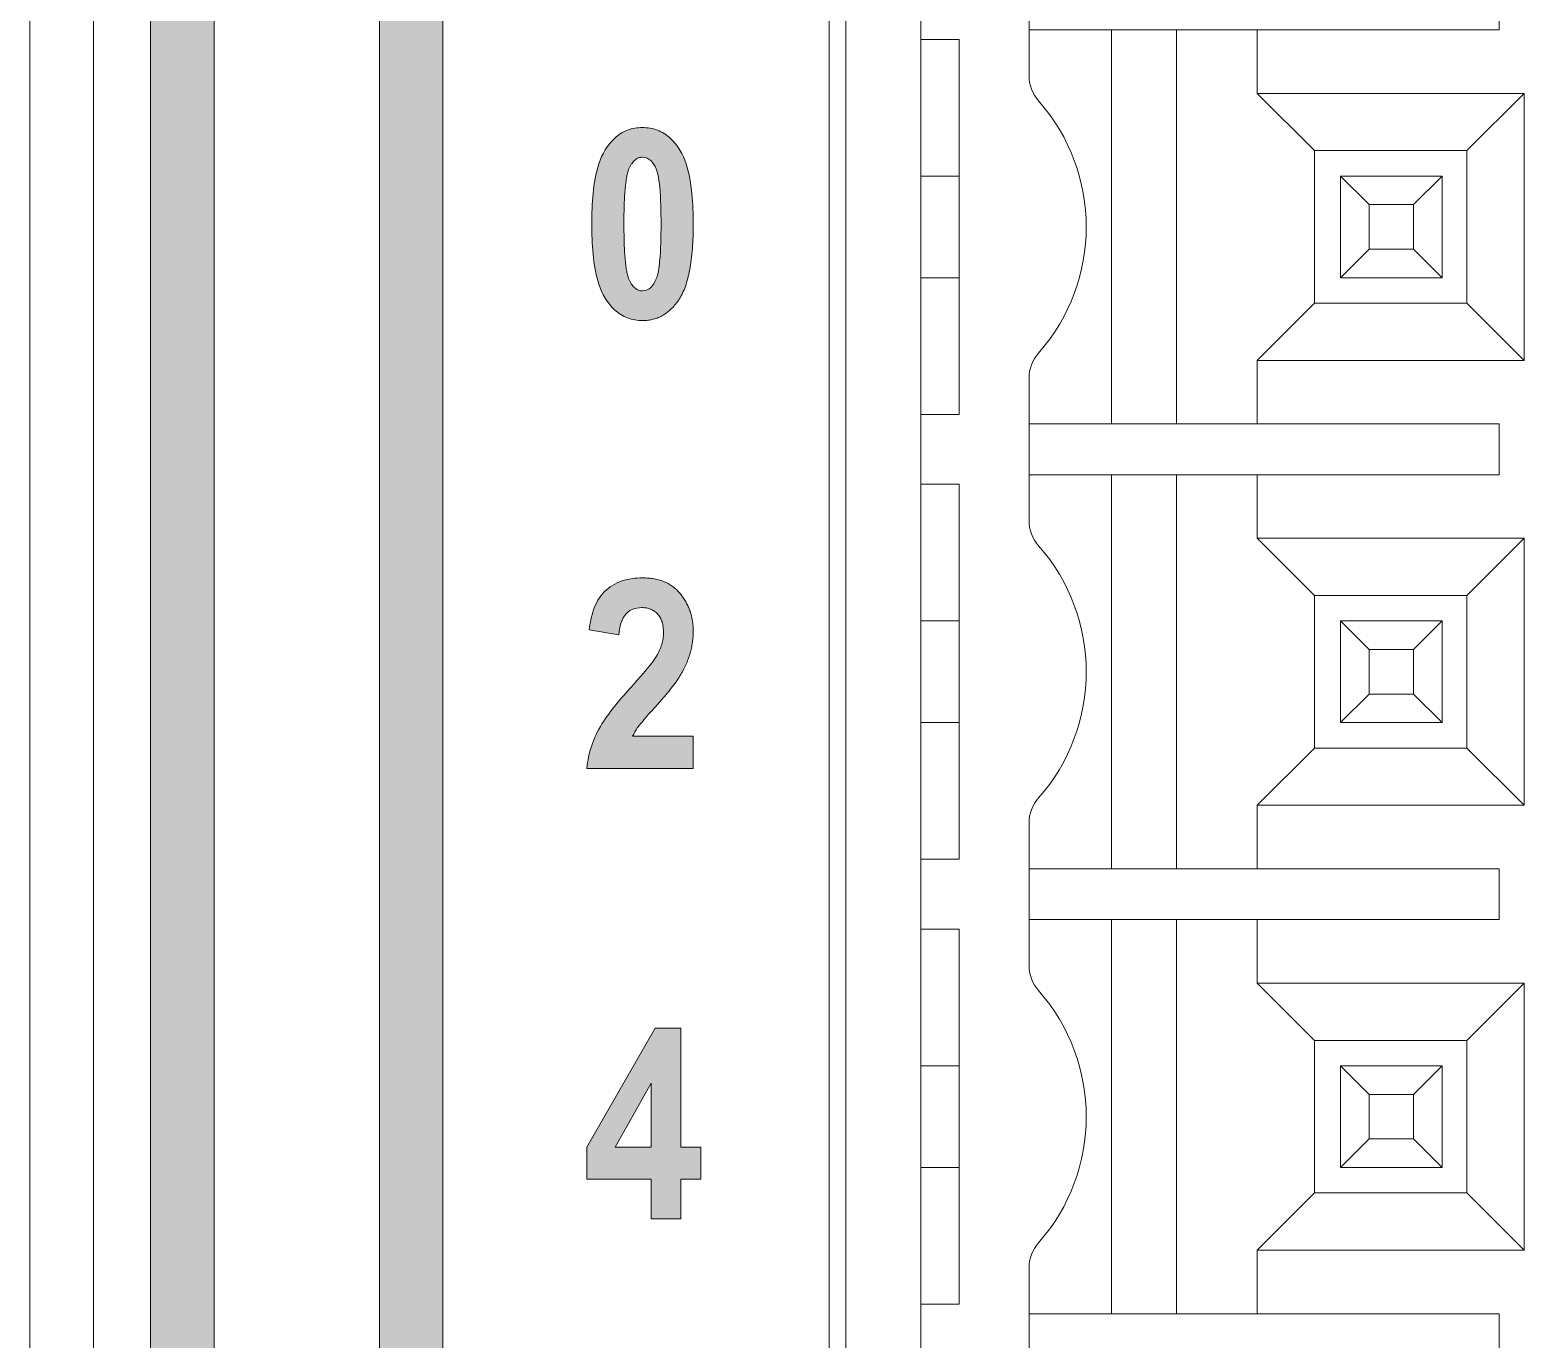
# Model space of a CAD drawing. Extents: x 222 to 1672, y 144 to 807.
# Drawn here: x 446.96 to 458.72, y 410.39 to 420.69 of the extents above; entities that cross this region are included whole.
import ezdxf

# ---------------------------------------------------------------- set-up
doc = ezdxf.new("R2010")
doc.units = 0
doc.header["$LTSCALE"] = 2
doc.header["$MEASUREMENT"] = 0
doc.layers.get('0').update_dxf_attribs({"linetype": 'CONTINUOUS'})
doc.layers.add('DIM', color=7, linetype='CONTINUOUS')

msp = doc.modelspace()

# ---------------------------------------------------------------- hatches: boundary and pattern name
at = {"layer": 'DIM', "lineweight": 5}
for points in [[(450.21272, 393.826), (450.21272, 463.32772), (452.46272, 465.57772), (452.46272, 466.28483), (449.71272, 463.53483), (449.71272, 393.61889), (452.46272, 390.86889), (452.46272, 391.576)], [(448.41272, 393.08042), (448.41272, 464.07331), (448.90462, 464.56521), (448.90462, 465.27231), (447.91272, 464.28042), (447.91272, 392.87331), (448.90462, 391.88141), (448.90462, 392.58852)]]:
    msp.add_hatch(color=256, dxfattribs=at).paths.add_polyline_path(points, flags=0)
h = msp.add_hatch(color=256, dxfattribs=at)
edge = h.paths.add_edge_path(flags=0)
edge.add_spline(control_points=[(451.78333, 418.39985), (451.79788, 418.40037), (451.82639, 418.40138), (451.86802, 418.40966), (451.90765, 418.42264), (451.94504, 418.44151), (451.98029, 418.46549), (452.01345, 418.49471), (452.04411, 418.52945), (452.07321, 418.56939), (452.09919, 418.61621), (452.12172, 418.67061), (452.14018, 418.73293), (452.15562, 418.80302), (452.16762, 418.88089), (452.17587, 418.96667), (452.18107, 419.06019), (452.18173, 419.12519), (452.18207, 419.15898)], knot_values=[0, 0, 0, 0, 0.09115378, 0.17861642, 0.26512291, 0.35189799, 0.44029959, 0.53180567, 0.62822424, 0.73028311, 0.84107532, 0.96312415, 1.09876638, 1.24802084, 1.41285907, 1.59251102, 1.78811758, 2, 2, 2, 2], weights=[1, 1, 1, 1, 1, 1, 1, 1, 1, 1, 1, 1, 1, 1, 1, 1, 1, 1, 1], degree=3, periodic=0)
edge.add_spline(control_points=[(452.18207, 419.15898), (452.18127, 419.23886), (452.17911, 419.31862), (452.16347, 419.47717), (452.15052, 419.55701), (452.10118, 419.70843), (452.0607, 419.78013), (451.97133, 419.86191), (451.93778, 419.88374), (451.86214, 419.91271), (451.82236, 419.91785), (451.78211, 419.91933)], knot_values=[0, 0, 0, 0, 0.5, 0.5, 1, 1, 1.5, 1.5, 1.75, 1.75, 2, 2, 2, 2], weights=[1, 1, 1, 1, 1, 1, 1, 1, 1, 1, 1, 1], degree=3, periodic=0)
edge.add_spline(control_points=[(451.78211, 419.91933), (451.74196, 419.9179), (451.7016, 419.91239), (451.62736, 419.88378), (451.59309, 419.86131), (451.50573, 419.78129), (451.46462, 419.70952), (451.39023, 419.48225), (451.38499, 419.32124), (451.38337, 419.16202)], knot_values=[0, 0, 0, 0, 0.25, 0.25, 0.5, 0.5, 1, 1, 2, 2, 2, 2], weights=[1, 1, 1, 1, 1, 1, 1, 1, 1, 1], degree=3, periodic=0)
edge.add_spline(control_points=[(451.38337, 419.16202), (451.38336, 419.08184), (451.3861, 419.00187), (451.40156, 418.84274), (451.4151, 418.76289), (451.46281, 418.61047), (451.50372, 418.5387), (451.59382, 418.45701), (451.62736, 418.43527), (451.70327, 418.40618), (451.74305, 418.40143), (451.78333, 418.39985)], knot_values=[0, 0, 0, 0, 0.5, 0.5, 1, 1, 1.5, 1.5, 1.75, 1.75, 2, 2, 2, 2], weights=[1, 1, 1, 1, 1, 1, 1, 1, 1, 1, 1, 1], degree=3, periodic=0)
edge = h.paths.add_edge_path(flags=0)
edge.add_spline(control_points=[(451.78272, 418.63362), (451.77732, 418.63393), (451.76654, 418.63455), (451.75087, 418.63899), (451.73594, 418.64605), (451.72219, 418.65637), (451.70925, 418.66943), (451.69714, 418.68532), (451.68597, 418.70406), (451.67502, 418.72611), (451.66594, 418.75397), (451.65788, 418.78867), (451.65147, 418.83123), (451.64619, 418.88161), (451.64156, 418.93986), (451.63877, 419.00595), (451.63691, 419.07983), (451.63672, 419.13169), (451.63662, 419.15898)], knot_values=[0, 0, 0, 0, 0.05525057, 0.11013929, 0.16538011, 0.22329579, 0.28494126, 0.35302964, 0.42707464, 0.50784086, 0.60433351, 0.72592216, 0.8719798, 1.04424192, 1.24411735, 1.46957098, 1.72080918, 2, 2, 2, 2], weights=[1, 1, 1, 1, 1, 1, 1, 1, 1, 1, 1, 1, 1, 1, 1, 1, 1, 1, 1], degree=3, periodic=0)
edge.add_spline(control_points=[(451.63662, 419.15898), (451.63672, 419.18627), (451.63691, 419.23823), (451.63876, 419.31221), (451.64156, 419.3784), (451.64618, 419.43665), (451.65149, 419.48714), (451.6579, 419.52989), (451.66588, 419.56482), (451.6751, 419.59283), (451.68591, 419.61504), (451.69703, 419.63385), (451.70946, 419.64946), (451.72208, 419.66283), (451.73596, 419.67311), (451.75087, 419.68019), (451.76654, 419.68463), (451.77732, 419.68525), (451.78272, 419.68556)], knot_values=[0, 0, 0, 0, 0.27864381, 0.53042527, 0.75543718, 0.954921, 1.12684561, 1.27364026, 1.39599885, 1.49230245, 1.57384342, 1.64774334, 1.71488027, 1.7771417, 1.83494391, 1.8900765, 1.94485768, 2, 2, 2, 2], weights=[1, 1, 1, 1, 1, 1, 1, 1, 1, 1, 1, 1, 1, 1, 1, 1, 1, 1, 1], degree=3, periodic=0)
edge.add_spline(control_points=[(451.78272, 419.68556), (451.8079, 419.68417), (451.83258, 419.6743), (451.86696, 419.63881), (451.87996, 419.61692), (451.90851, 419.54861), (451.91329, 419.50001), (451.92732, 419.35425), (451.92845, 419.25657), (451.92883, 419.15898)], knot_values=[0, 0, 0, 0, 0.25, 0.25, 0.5, 0.5, 1, 1, 2, 2, 2, 2], weights=[1, 1, 1, 1, 1, 1, 1, 1, 1, 1], degree=3, periodic=0)
edge.add_spline(control_points=[(451.92883, 419.15898), (451.92845, 419.0611), (451.92728, 418.96301), (451.91306, 418.81709), (451.90775, 418.76731), (451.87859, 418.70025), (451.86595, 418.67879), (451.83118, 418.64397), (451.80718, 418.63497), (451.78272, 418.63362)], knot_values=[0, 0, 0, 0, 1, 1, 1.5, 1.5, 1.75, 1.75, 2, 2, 2, 2], weights=[1, 1, 1, 1, 1, 1, 1, 1, 1, 1], degree=3, periodic=0)
h = msp.add_hatch(color=256, dxfattribs=at)
edge = h.paths.add_edge_path(flags=0)
edge.add_spline(control_points=[(451.89382, 415.76097), (451.86667, 415.71689), (451.83344, 415.67744), (451.76687, 415.59863), (451.73254, 415.56013), (451.6981, 415.52172)], knot_values=[0, 0, 0, 0, 1, 1, 2, 2, 2, 2], weights=[1, 1, 1, 1, 1, 1], degree=3, periodic=0)
edge.add_spline(control_points=[(451.6981, 415.52172), (451.61438, 415.42804), (451.53051, 415.33329), (451.43081, 415.17396), (451.40277, 415.11696), (451.36313, 414.99928), (451.35177, 414.93811), (451.34441, 414.87582)], knot_values=[0, 0, 0, 0, 1, 1, 1.5, 1.5, 2, 2, 2, 2], weights=[1, 1, 1, 1, 1, 1, 1, 1], degree=3, periodic=0)
edge.add_line((451.34441, 414.87582), (452.18207, 414.87582))
edge.add_line((452.18207, 414.87582), (452.18207, 415.12907))
edge.add_line((452.18207, 415.12907), (451.70389, 415.12907))
edge.add_spline(control_points=[(451.70389, 415.12907), (451.71641, 415.15261), (451.72928, 415.17591), (451.76002, 415.21904), (451.7771, 415.23942), (451.8291, 415.30003), (451.86446, 415.33983), (451.90021, 415.37927)], knot_values=[0, 0, 0, 0, 0.5, 0.5, 1, 1, 2, 2, 2, 2], weights=[1, 1, 1, 1, 1, 1, 1, 1], degree=3, periodic=0)
edge.add_spline(control_points=[(451.90021, 415.37927), (451.91019, 415.39041), (451.92957, 415.41204), (451.95727, 415.444), (451.98284, 415.47445), (452.00635, 415.50323), (452.02725, 415.5307), (452.04633, 415.55632), (452.06308, 415.58053), (452.08189, 415.61081), (452.10288, 415.64726), (452.1242, 415.69126), (452.14219, 415.73508), (452.15697, 415.77886), (452.16835, 415.8229), (452.17615, 415.86759), (452.18129, 415.91294), (452.18181, 415.94348), (452.18207, 415.95882)], knot_values=[0, 0, 0, 0, 0.1356094, 0.26350807, 0.38372302, 0.49628678, 0.60067639, 0.69677854, 0.78614213, 0.86761474, 1.02014997, 1.16753217, 1.31077736, 1.44962524, 1.58648165, 1.72298781, 1.86092957, 2, 2, 2, 2], weights=[1, 1, 1, 1, 1, 1, 1, 1, 1, 1, 1, 1, 1, 1, 1, 1, 1, 1, 1], degree=3, periodic=0)
edge.add_spline(control_points=[(452.18207, 415.95882), (452.18182, 415.97233), (452.18133, 415.99894), (452.17616, 416.03821), (452.16836, 416.07631), (452.15725, 416.11333), (452.14344, 416.14933), (452.12575, 416.18388), (452.10541, 416.2175), (452.08187, 416.24946), (452.05551, 416.2793), (452.02563, 416.3052), (451.99253, 416.32707), (451.9566, 416.34509), (451.91736, 416.35874), (451.87538, 416.36882), (451.83016, 416.37453), (451.79907, 416.37538), (451.78303, 416.37582)], knot_values=[0, 0, 0, 0, 0.12479534, 0.24574837, 0.36546298, 0.48383345, 0.60258581, 0.7212567, 0.84202422, 0.9654239, 1.08759917, 1.20923716, 1.32964378, 1.45334588, 1.57968162, 1.71272532, 1.85170621, 2, 2, 2, 2], weights=[1, 1, 1, 1, 1, 1, 1, 1, 1, 1, 1, 1, 1, 1, 1, 1, 1, 1, 1], degree=3, periodic=0)
edge.add_spline(control_points=[(451.78303, 416.37582), (451.72801, 416.37474), (451.6726, 416.36883), (451.56902, 416.33352), (451.52103, 416.30461), (451.44329, 416.22621), (451.41635, 416.17706), (451.37968, 416.07452), (451.37011, 416.02105), (451.36389, 415.96673)], knot_values=[0, 0, 0, 0, 0.5, 0.5, 1, 1, 1.5, 1.5, 2, 2, 2, 2], weights=[1, 1, 1, 1, 1, 1, 1, 1, 1, 1], degree=3, periodic=0)
edge.add_line((451.36389, 415.96673), (451.59766, 415.92777))
edge.add_spline(control_points=[(451.59766, 415.92777), (451.6024, 415.98023), (451.61022, 416.03457), (451.65631, 416.0991), (451.67692, 416.11682), (451.72512, 416.13805), (451.75161, 416.14091), (451.77785, 416.14206)], knot_values=[0, 0, 0, 0, 1, 1, 1.5, 1.5, 2, 2, 2, 2], weights=[1, 1, 1, 1, 1, 1, 1, 1], degree=3, periodic=0)
edge.add_spline(control_points=[(451.77785, 416.14206), (451.78999, 416.14154), (451.81356, 416.14054), (451.84697, 416.13081), (451.87676, 416.11499), (451.90232, 416.09263), (451.92352, 416.06422), (451.93795, 416.02908), (451.94676, 415.98837), (451.94777, 415.95927), (451.94831, 415.9439)], knot_values=[0, 0, 0, 0, 0.2456645, 0.47680876, 0.6986195, 0.92465415, 1.15999865, 1.4106681, 1.68868888, 2, 2, 2, 2], weights=[1, 1, 1, 1, 1, 1, 1, 1, 1, 1, 1], degree=3, periodic=0)
edge.add_spline(control_points=[(451.94831, 415.9439), (451.94768, 415.92852), (451.94641, 415.89742), (451.93534, 415.85118), (451.91841, 415.80502), (451.90215, 415.77589), (451.89382, 415.76097)], knot_values=[0, 0, 0, 0, 0.47724573, 0.96514708, 1.46985595, 2, 2, 2, 2], weights=[1, 1, 1, 1, 1, 1, 1], degree=3, periodic=0)
h = msp.add_hatch(color=256, dxfattribs=at)
h.paths.add_polyline_path([(451.34441, 411.644), (451.8509, 411.644), (451.8509, 411.33232), (452.08467, 411.33232), (452.08467, 411.644), (452.24051, 411.644), (452.24051, 411.89725), (452.08467, 411.89725), (452.08467, 412.83232), (451.88134, 412.83232), (451.34441, 411.89634)], flags=0)
h.paths.add_polyline_path([(451.56691, 411.89725), (451.8509, 412.40101), (451.8509, 411.89725)], flags=0)

# ---------------------------------------------------------------- linework, layer by layer
at = {"linetype": 'Continuous', "lineweight": 5}
for p, q in [((446.96272, 380.57686), (446.96272, 476.57686)), ((447.46272, 476.57686), (447.46272, 380.57686)), ((447.91272, 464.28042), (447.91272, 392.87331)), ((448.41272, 393.08041), (448.41272, 464.07331)), ((449.71272, 463.53483), (449.71272, 393.61889)), ((450.21272, 393.826), (450.21272, 463.32773)), ((453.2517, 442.86788), (453.2517, 398.90584)), ((453.38272, 399.03686), (453.38272, 442.73686)), ((454.82398, 421.44584), (454.82398, 420.32702)), ((453.97398, 421.16184), (453.97398, 420.61184)), ((458.5238, 420.68684), (458.5238, 421.08684)), ((454.82398, 420.68684), (458.5238, 420.68684)), ((455.47398, 417.58684), (455.47398, 420.68684)), ((455.98398, 420.68684), (455.98398, 417.58684)), ((456.61935, 420.68684), (456.61935, 420.18684)), ((453.97398, 420.61184), (454.27398, 420.61184)), ((453.97398, 420.61184), (453.97398, 417.66184)), ((454.27398, 417.66184), (454.27398, 420.61184)), ((456.61935, 420.18684), (457.06939, 419.73685)), ((458.71935, 420.18684), (456.61935, 420.18684)), ((458.71935, 420.18684), (458.26935, 419.73684)), ((458.71935, 418.08684), (458.71935, 420.18684)), ((458.26935, 419.73684), (457.06936, 419.73684)), ((457.0694, 419.73684), (457.0694, 418.53684)), ((458.26935, 418.53684), (458.26935, 419.73684)), ((454.27398, 419.53684), (453.97398, 419.53684)), ((457.27398, 419.53684), (457.27398, 418.73684)), ((457.27398, 419.53684), (457.49898, 419.31184)), ((458.07398, 419.53684), (457.27398, 419.53684)), ((458.07398, 419.53684), (457.84898, 419.31184)), ((458.07398, 418.73684), (458.07398, 419.53684)), ((457.49898, 419.31184), (457.49898, 418.96184)), ((457.84898, 419.31184), (457.49898, 419.31184)), ((457.84898, 418.96184), (457.84898, 419.31184)), ((457.27398, 418.73684), (457.49898, 418.96184)), ((457.49898, 418.96184), (457.84898, 418.96184)), ((458.07398, 418.73684), (457.84898, 418.96184)), ((454.27398, 418.73684), (453.97398, 418.73684)), ((457.27398, 418.73684), (458.07398, 418.73684)), ((456.61935, 418.08684), (457.06939, 418.53683)), ((457.06936, 418.53684), (458.26935, 418.53684)), ((458.71935, 418.08684), (458.26935, 418.53684)), ((456.61935, 418.08684), (456.61935, 417.58684)), ((456.61935, 418.08684), (458.71935, 418.08684)), ((454.82398, 417.94584), (454.82398, 416.82702)), ((454.27398, 417.66184), (453.97398, 417.66184)), ((453.97398, 417.66184), (453.97398, 417.11184)), ((454.82398, 417.58684), (458.5238, 417.58684)), ((458.5238, 417.18684), (458.5238, 417.58684)), ((454.82398, 417.18684), (458.5238, 417.18684)), ((455.47398, 414.08684), (455.47398, 417.18684)), ((455.98398, 417.18684), (455.98398, 414.08684)), ((456.61935, 417.18684), (456.61935, 416.68684)), ((453.97398, 417.11184), (454.27398, 417.11184)), ((453.97398, 417.11184), (453.97398, 414.16184)), ((454.27398, 414.16184), (454.27398, 417.11184)), ((456.61935, 416.68684), (457.06939, 416.23685)), ((458.71935, 416.68684), (456.61935, 416.68684)), ((458.71935, 416.68684), (458.26935, 416.23684)), ((458.71935, 414.58684), (458.71935, 416.68684)), ((458.26935, 416.23684), (457.06936, 416.23684)), ((457.0694, 416.23684), (457.0694, 415.03684)), ((458.26935, 415.03684), (458.26935, 416.23684)), ((451.59766, 415.92777), (451.36389, 415.96673)), ((454.27398, 416.03684), (453.97398, 416.03684)), ((458.07398, 416.03684), (457.27398, 416.03684)), ((457.27398, 416.03684), (457.49898, 415.81184)), ((457.27398, 416.03684), (457.27398, 415.23684)), ((458.07398, 416.03684), (457.84898, 415.81184)), ((458.07398, 415.23684), (458.07398, 416.03684)), ((457.84898, 415.81184), (457.49898, 415.81184)), ((457.49898, 415.81184), (457.49898, 415.46184)), ((457.84898, 415.46184), (457.84898, 415.81184)), ((457.27398, 415.23684), (457.49898, 415.46184)), ((457.49898, 415.46184), (457.84898, 415.46184)), ((458.07398, 415.23684), (457.84898, 415.46184)), ((451.70389, 415.12907), (452.18207, 415.12907)), ((452.18207, 415.12907), (452.18207, 414.87582)), ((454.27398, 415.23684), (453.97398, 415.23684)), ((457.27398, 415.23684), (458.07398, 415.23684)), ((456.61935, 414.58684), (457.06939, 415.03683)), ((457.06936, 415.03684), (458.26935, 415.03684)), ((458.71935, 414.58684), (458.26935, 415.03684)), ((452.18207, 414.87582), (451.34441, 414.87582)), ((456.61935, 414.58684), (458.71935, 414.58684)), ((456.61935, 414.58684), (456.61935, 414.08684)), ((454.82398, 414.44584), (454.82398, 413.32702)), ((453.97398, 414.16184), (453.97398, 413.61184)), ((454.27398, 414.16184), (453.97398, 414.16184)), ((454.82398, 414.08684), (458.5238, 414.08684)), ((458.5238, 413.68684), (458.5238, 414.08684)), ((453.97398, 413.61184), (454.27398, 413.61184)), ((453.97398, 413.61184), (453.97398, 410.66184)), ((454.27398, 410.66184), (454.27398, 413.61184)), ((454.82398, 413.68684), (458.5238, 413.68684)), ((455.47398, 410.58684), (455.47398, 413.68684)), ((455.98398, 413.68684), (455.98398, 410.58684)), ((456.61935, 413.68684), (456.61935, 413.18684)), ((456.61935, 413.18684), (457.06939, 412.73685)), ((458.71935, 413.18684), (456.61935, 413.18684)), ((458.71935, 413.18684), (458.26935, 412.73684)), ((458.71935, 411.08684), (458.71935, 413.18684)), ((451.34441, 411.89634), (451.88134, 412.83232)), ((451.88134, 412.83232), (452.08467, 412.83232)), ((452.08467, 412.83232), (452.08467, 411.89725)), ((458.26935, 412.73684), (457.06936, 412.73684)), ((457.0694, 412.73684), (457.0694, 411.53684)), ((458.26935, 411.53684), (458.26935, 412.73684)), ((454.27398, 412.53684), (453.97398, 412.53684)), ((458.07398, 412.53684), (457.27398, 412.53684)), ((457.27398, 412.53684), (457.49898, 412.31184)), ((457.27398, 412.53684), (457.27398, 411.73684)), ((458.07398, 412.53684), (457.84898, 412.31184)), ((458.07398, 411.73684), (458.07398, 412.53684)), ((451.8509, 412.40101), (451.56691, 411.89725)), ((451.8509, 411.89725), (451.8509, 412.40101)), ((457.84898, 412.31184), (457.49898, 412.31184)), ((457.49898, 412.31184), (457.49898, 411.96184)), ((457.84898, 411.96184), (457.84898, 412.31184)), ((457.27398, 411.73684), (457.49898, 411.96184)), ((457.49898, 411.96184), (457.84898, 411.96184)), ((458.07398, 411.73684), (457.84898, 411.96184)), ((451.34441, 411.64401), (451.34441, 411.89634)), ((451.56691, 411.89725), (451.8509, 411.89725)), ((452.08467, 411.89725), (452.24051, 411.89725)), ((452.24051, 411.89725), (452.24051, 411.64401)), ((454.27398, 411.73684), (453.97398, 411.73684)), ((457.27398, 411.73684), (458.07398, 411.73684)), ((451.8509, 411.64401), (451.34441, 411.64401)), ((451.8509, 411.33232), (451.8509, 411.64401)), ((452.24051, 411.64401), (452.08467, 411.64401)), ((452.08467, 411.64401), (452.08467, 411.33232)), ((456.61935, 411.08684), (457.06939, 411.53683)), ((457.06936, 411.53684), (458.26935, 411.53684)), ((458.71935, 411.08684), (458.26935, 411.53684)), ((452.08467, 411.33232), (451.8509, 411.33232)), ((456.61935, 411.08684), (458.71935, 411.08684)), ((456.61935, 411.08684), (456.61935, 410.58684)), ((454.82398, 410.94584), (454.82398, 409.82702)), ((454.27398, 410.66184), (453.97398, 410.66184)), ((453.97398, 410.66184), (453.97398, 410.11184)), ((454.82398, 410.58684), (458.5238, 410.58684)), ((458.5238, 410.18684), (458.5238, 410.58684))]:
    msp.add_line(p, q, dxfattribs=at)
for centre, radius, start, end in [((455.12398, 420.32702), 0.3, 180, 221.409622), ((453.77398, 419.13643), 1.5, 318.590378, 41.409622), ((455.12398, 417.94584), 0.3, 138.590378, 180), ((455.12398, 416.82702), 0.3, 180, 221.409622), ((453.77398, 415.63643), 1.5, 318.590378, 41.409622), ((455.12398, 414.44584), 0.3, 138.590378, 180), ((455.12398, 413.32702), 0.3, 180, 221.409622), ((453.77398, 412.13643), 1.5, 318.590378, 41.409622), ((455.12398, 410.94584), 0.3, 138.590378, 180)]:
    msp.add_arc(centre, radius, start, end, dxfattribs=at)
for points, knots in [([(451.38337, 419.16202), (451.38499, 419.32124), (451.39023, 419.48225), (451.46462, 419.70952), (451.50573, 419.78129), (451.59309, 419.86131), (451.62736, 419.88378), (451.7016, 419.91239), (451.74196, 419.9179), (451.78211, 419.91933)], [0, 0, 0, 0, 0.5, 0.5, 0.75, 0.75, 0.875, 0.875, 1, 1, 1, 1]), ([(451.78211, 419.91933), (451.82236, 419.91785), (451.86214, 419.91271), (451.93778, 419.88374), (451.97133, 419.86191), (452.0607, 419.78013), (452.10118, 419.70843), (452.15052, 419.55701), (452.16347, 419.47717), (452.17911, 419.31862), (452.18127, 419.23886), (452.18207, 419.15898)], [0, 0, 0, 0, 0.125, 0.125, 0.25, 0.25, 0.5, 0.5, 0.75, 0.75, 1, 1, 1, 1]), ([(451.78272, 419.68556), (451.77732, 419.68525), (451.76654, 419.68463), (451.75087, 419.68019), (451.73596, 419.67311), (451.72208, 419.66283), (451.70946, 419.64946), (451.69703, 419.63385), (451.68591, 419.61504), (451.6751, 419.59283), (451.66588, 419.56482), (451.6579, 419.52989), (451.65149, 419.48714), (451.64618, 419.43665), (451.64156, 419.3784), (451.63876, 419.31221), (451.63691, 419.23823), (451.63672, 419.18627), (451.63662, 419.15898)], [0, 0, 0, 0, 0.02757116, 0.05496175, 0.08252804, 0.11142915, 0.14255986, 0.17612833, 0.21307829, 0.25384878, 0.30200057, 0.36317987, 0.4365772, 0.5225395, 0.62228141, 0.73478737, 0.86067809, 1, 1, 1, 1]), ([(451.92883, 419.15898), (451.92845, 419.25657), (451.92732, 419.35425), (451.91329, 419.50001), (451.90851, 419.54861), (451.87996, 419.61692), (451.86696, 419.63881), (451.83258, 419.6743), (451.8079, 419.68417), (451.78272, 419.68556)], [0, 0, 0, 0, 0.5, 0.5, 0.75, 0.75, 0.875, 0.875, 1, 1, 1, 1]), ([(451.78333, 418.39985), (451.74305, 418.40143), (451.70327, 418.40618), (451.62736, 418.43527), (451.59382, 418.45701), (451.50372, 418.5387), (451.46281, 418.61047), (451.4151, 418.76289), (451.40156, 418.84274), (451.3861, 419.00187), (451.38336, 419.08184), (451.38337, 419.16202)], [0, 0, 0, 0, 0.125, 0.125, 0.25, 0.25, 0.5, 0.5, 0.75, 0.75, 1, 1, 1, 1]), ([(451.63662, 419.15898), (451.63672, 419.13169), (451.63691, 419.07983), (451.63877, 419.00595), (451.64156, 418.93986), (451.64619, 418.88161), (451.65147, 418.83123), (451.65788, 418.78867), (451.66594, 418.75397), (451.67502, 418.72611), (451.68597, 418.70406), (451.69714, 418.68532), (451.70925, 418.66943), (451.72219, 418.65637), (451.73594, 418.64605), (451.75087, 418.63899), (451.76654, 418.63455), (451.77732, 418.63393), (451.78272, 418.63362)], [0, 0, 0, 0, 0.13959541, 0.26521451, 0.37794133, 0.47787904, 0.5640101, 0.63703892, 0.69783324, 0.74607957, 0.78646268, 0.82348518, 0.85752937, 0.8883521, 0.91730994, 0.94493036, 0.97237471, 1, 1, 1, 1]), ([(451.78272, 418.63362), (451.80718, 418.63497), (451.83118, 418.64397), (451.86595, 418.67879), (451.87859, 418.70025), (451.90775, 418.76731), (451.91306, 418.81709), (451.92728, 418.96301), (451.92845, 419.0611), (451.92883, 419.15898)], [0, 0, 0, 0, 0.125, 0.125, 0.25, 0.25, 0.5, 0.5, 1, 1, 1, 1]), ([(452.18207, 419.15898), (452.18173, 419.12519), (452.18107, 419.06019), (452.17587, 418.96667), (452.16762, 418.88089), (452.15562, 418.80302), (452.14018, 418.73293), (452.12172, 418.67061), (452.09919, 418.61621), (452.07321, 418.56939), (452.04411, 418.52945), (452.01345, 418.49471), (451.98029, 418.46549), (451.94504, 418.44151), (451.90765, 418.42264), (451.86802, 418.40966), (451.82639, 418.40138), (451.79788, 418.40037), (451.78333, 418.39985)], [0, 0, 0, 0, 0.10594121, 0.20374449, 0.29357047, 0.37598958, 0.45061681, 0.51843792, 0.57946234, 0.63485845, 0.68588788, 0.73409717, 0.77985021, 0.824051, 0.86743855, 0.91069179, 0.95442311, 1, 1, 1, 1]), ([(451.36389, 415.96673), (451.37011, 416.02105), (451.37968, 416.07452), (451.41635, 416.17706), (451.44329, 416.22621), (451.52103, 416.30461), (451.56902, 416.33352), (451.6726, 416.36883), (451.72801, 416.37474), (451.78303, 416.37582)], [0, 0, 0, 0, 0.25, 0.25, 0.5, 0.5, 0.75, 0.75, 1, 1, 1, 1]), ([(451.78303, 416.37582), (451.79907, 416.37538), (451.83016, 416.37453), (451.87538, 416.36882), (451.91736, 416.35874), (451.9566, 416.34509), (451.99253, 416.32707), (452.02563, 416.3052), (452.05551, 416.2793), (452.08187, 416.24946), (452.10541, 416.2175), (452.12575, 416.18388), (452.14344, 416.14933), (452.15725, 416.11333), (452.16836, 416.07631), (452.17616, 416.03821), (452.18133, 415.99894), (452.18182, 415.97233), (452.18207, 415.95882)], [0, 0, 0, 0, 0.074146893, 0.143637339, 0.210159188, 0.273327058, 0.335178108, 0.395381422, 0.456200414, 0.517288052, 0.578987888, 0.639371651, 0.698707097, 0.758083276, 0.817268508, 0.877125817, 0.937602328, 1, 1, 1, 1]), ([(451.77785, 416.14206), (451.75161, 416.14091), (451.72512, 416.13805), (451.67692, 416.11682), (451.65631, 416.0991), (451.61022, 416.03457), (451.6024, 415.98023), (451.59766, 415.92777)], [0, 0, 0, 0, 0.25, 0.25, 0.5, 0.5, 1, 1, 1, 1]), ([(451.94831, 415.9439), (451.94777, 415.95927), (451.94676, 415.98837), (451.93795, 416.02908), (451.92352, 416.06422), (451.90232, 416.09263), (451.87676, 416.11499), (451.84697, 416.13081), (451.81356, 416.14054), (451.78999, 416.14154), (451.77785, 416.14206)], [0, 0, 0, 0, 0.15565556, 0.29466595, 0.42000067, 0.53767292, 0.65069025, 0.76159562, 0.87716775, 1, 1, 1, 1]), ([(452.18207, 415.95882), (452.18181, 415.94348), (452.18129, 415.91294), (452.17615, 415.86759), (452.16835, 415.8229), (452.15697, 415.77886), (452.14219, 415.73508), (452.1242, 415.69126), (452.10288, 415.64726), (452.08189, 415.61081), (452.06308, 415.58053), (452.04633, 415.55632), (452.02725, 415.5307), (452.00635, 415.50323), (451.98284, 415.47445), (451.95727, 415.444), (451.92957, 415.41204), (451.91019, 415.39041), (451.90021, 415.37927)], [0, 0, 0, 0, 0.06953522, 0.13850609, 0.20675918, 0.27518738, 0.34461132, 0.41623392, 0.48992501, 0.56619263, 0.60692894, 0.65161073, 0.69966181, 0.75185661, 0.80813849, 0.86824596, 0.9321953, 1, 1, 1, 1]), ([(451.89382, 415.76097), (451.90215, 415.77589), (451.91841, 415.80502), (451.93534, 415.85118), (451.94641, 415.89742), (451.94768, 415.92852), (451.94831, 415.9439)], [0, 0, 0, 0, 0.26507203, 0.51742646, 0.76137713, 1, 1, 1, 1]), ([(451.6981, 415.52172), (451.73254, 415.56013), (451.76687, 415.59863), (451.83344, 415.67744), (451.86667, 415.71689), (451.89382, 415.76097)], [0, 0, 0, 0, 0.5, 0.5, 1, 1, 1, 1]), ([(451.34441, 414.87582), (451.35177, 414.93811), (451.36313, 414.99928), (451.40277, 415.11696), (451.43081, 415.17396), (451.53051, 415.33329), (451.61438, 415.42804), (451.6981, 415.52172)], [0, 0, 0, 0, 0.25, 0.25, 0.5, 0.5, 1, 1, 1, 1]), ([(451.90021, 415.37927), (451.86446, 415.33983), (451.8291, 415.30003), (451.7771, 415.23942), (451.76002, 415.21904), (451.72928, 415.17591), (451.71641, 415.15261), (451.70389, 415.12907)], [0, 0, 0, 0, 0.5, 0.5, 0.75, 0.75, 1, 1, 1, 1])]:
    msp.add_open_spline(points, degree=3, knots=knots, dxfattribs=at)

doc.saveas('drawing.dxf')
